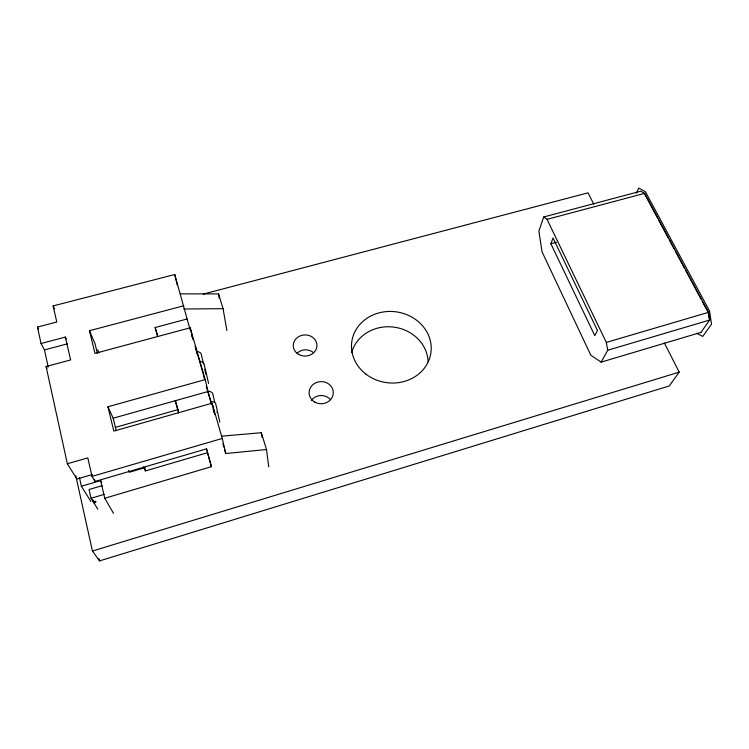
<?xml version="1.0" encoding="UTF-8"?>
<svg xmlns="http://www.w3.org/2000/svg" width="749" height="749" viewBox="0 0 749 749"><rect width="100%" height="100%" fill="white"/><g stroke="black" fill="none" stroke-linecap="round" stroke-linejoin="round"><path stroke-width="1.12" d="M700.755 332.659L709.715 320.038L708.507 312.342L644.646 193.345L640.741 191.21L543.699 216.985L538.887 231.048L542.033 251.786L590.858 355.298L601.138 362.132L700.952 332.387M550.889 243.771L553.024 237.985L597.459 330.506L594.8 335.674L550.889 243.771L556.516 242.245M636.332 193.233L638.738 188.093L645.413 191.735L709.49 310.938L711.55 324.148L702.731 336.413L696.598 333.258M601.138 362.132L607.739 350.223L606.334 342.415L547.042 219.345L543.699 216.985M664.354 342.958L679.203 372.141L669.203 385.969L99.523 560.907L92.436 551.03L75.808 475.868M92.436 551.03L679.203 372.141M607.739 350.223L709.715 320.038M606.334 342.415L708.507 312.342M102.229 485.642L89.065 489.5L91.041 498.244L104.251 494.34M79.441 477.497L81.388 486.241L100.656 480.605L104.748 498.254L211.415 466.693L206.574 448.848L94.973 481.467L92.024 476.392L87.802 457.882L67.344 463.771L46.082 366.533L70.631 359.932L65.36 337.078L41.045 343.51L37.45 327.07L56.784 322.023L53.113 305.929L174.723 274.527L190.143 329.832M144.997 467.638L129.324 472.226L128.425 470.372M143.639 466.842L145.428 470.915L207.548 452.705L206.406 448.501M92.427 474.51L76.885 479.032L67.344 463.771M92.024 476.392L222.284 438.455L212.061 403.205L113.82 431.106L107.922 406.773L205.217 379.603L190.18 327.79L94.964 353.388L89.459 330.712L183.795 305.77M115.496 427.342L177.962 409.637L178.524 411.463M107.922 406.773L113.174 418.214L208.016 391.502L205.217 379.603M41.045 343.51L44.453 349.923L67.373 343.838M547.042 219.345L644.646 193.345M157.543 336.264L155.155 327.519L187.007 319.008M203.251 294.104L588.012 192.839L593.845 204.308M224.466 449.203L225.721 453.519L266.504 449.522L268.722 466.833M221.882 436.152L261.326 432.725L266.504 449.522M183.851 308.991L223.08 308.691L226.872 330.506M180.612 293.861L218.53 293.917L223.08 308.691M81.388 486.241L90.844 501.381M91.041 498.244L93.119 501.605A2.481 0.833 -14.5 0 1 95.938 501.643A2.481 0.833 -14.5 0 1 94.037 503.075L97.838 509.217M104.748 498.254L113.53 513.337M100.656 480.605L101.724 482.487M46.082 366.533L47.047 368.302M644.477 193.682L657.688 218.296M658.783 220.346L668.136 237.779M669.241 239.83L674.194 249.061M675.289 251.112L684.642 268.535M685.747 270.595L701.148 299.3M702.253 301.351L707.758 311.612M37.45 327.07L38.508 329.092M65.36 337.078L66.249 338.932M53.113 305.929L54.48 308.813M89.459 330.712L94.992 343.585L97.426 353.603M97.651 349.792L98.943 352.807M155.155 327.519L157.533 335.327M202.998 373.086L195.255 346.394L196.987 353.622M191.398 334.157L192.334 337.406M208.016 391.502L211.845 404.732M213.128 409.141L214.083 412.446M206.284 386.241L211.602 404.619M222.902 443.811L223.848 447.041M207.501 452.827L211.415 466.693M175.416 400.359L177.962 409.637M175.2 400.743L178.552 412.999M144.594 467.61L145.428 470.915M174.723 274.527L177.363 285.266M113.174 418.214L116.226 430.703M190.18 327.79L193.017 339.578M203.251 374.191L204.299 378.591M212.061 403.205L214.72 414.646M203.513 363.939L201.256 354.174A11.525 5.084 -15.6 0 0 197.174 351.543M204.767 369.36L205.769 373.695A4.869 2.069 -16.2 0 0 205.797 374.023M222.284 438.455L225.721 453.519M94.486 479.313L94.973 481.467M214.748 402.363L212.791 393.731A11.731 4.775 -16.1 0 0 207.51 391.259M93.55 500.922L94.037 503.075M92.633 499.433L93.119 501.605M99.008 558.623L99.523 560.907M44.453 349.923L48.217 367.029M218.53 293.917L219.326 298.411M708.301 312.633L709.509 320.329M261.326 432.725L261.935 437.247M208.55 383.488A4.887 2.041 -16.3 0 1 208.531 383.16L204.093 363.93A11.572 5.009 -15.7 0 0 200.02 361.364M216.957 412.371A4.953 1.938 -16.7 0 1 216.938 412.062M210.46 401.455A11.787 4.691 -16.2 0 1 215.74 403.842L219.794 421.874A4.981 1.91 -16.8 0 0 219.813 422.174M311.312 400.49A11.75 10.814 -1.4 0 1 330.496 399.713M297.147 353.135A11.516 10.364 -2.2 0 1 313.372 352.536M351.684 352.582A38.836 34.969 7.8 0 1 393.403 327.06A38.836 34.969 7.8 0 1 428.11 361.795M314.72 402.054A12.096 11.066 -1 0 0 333.286 393.113A12.096 11.066 -1 0 0 315.591 382.898A12.096 11.066 -1 0 0 314.72 402.054M298.682 354.436A11.853 10.589 -1.8 0 0 316.939 345.935A11.853 10.589 -1.8 0 0 299.684 336.123A11.853 10.589 -1.8 0 0 298.682 354.436M365.737 373.985A39.95 35.727 7.8 0 0 430.619 354.483A39.95 35.727 7.8 0 0 377.674 313.251A39.95 35.727 7.8 0 0 365.737 373.985"/></g></svg>
